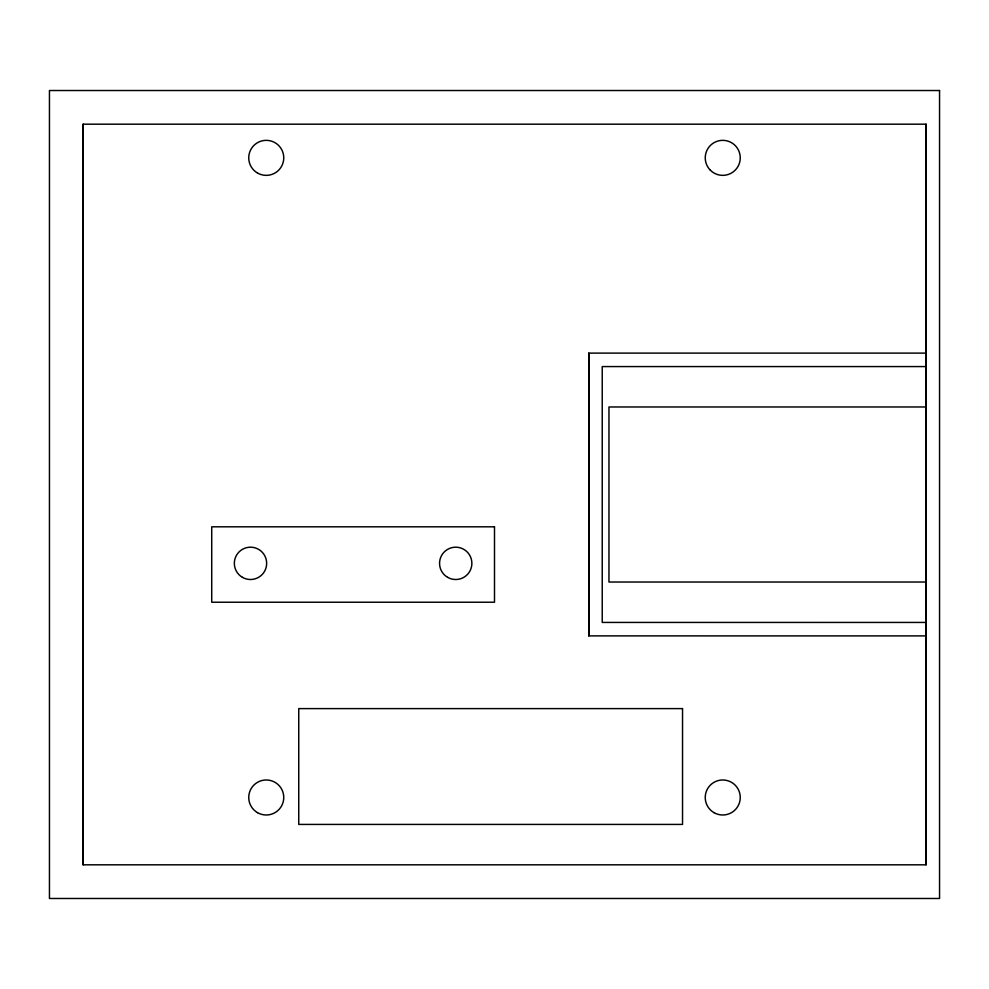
<?xml version="1.0" encoding="UTF-8"?>
<svg xmlns="http://www.w3.org/2000/svg" width="989" height="989" viewBox="0 0 989 989"><rect width="100%" height="100%" fill="white"/><g stroke="black" fill="none" stroke-linecap="round" stroke-linejoin="round"><path stroke-width="1.48" d="M83.113 864.819L83.113 124.181L926.087 124.181L926.087 864.819L83.113 864.819L83.113 124.181M926.087 635.902L588.764 635.89L588.764 353.11L926.087 353.11M926.087 864.819L926.087 124.181M926.087 366.573L602.227 366.573L602.227 622.427L926.087 622.44M926.087 406.974L608.964 406.974L608.964 582.027L926.087 582.027M588.764 353.11L588.764 635.89M939.55 90.518L49.45 90.518L49.45 898.482L939.55 898.482L939.55 90.518M494.5 526.816L211.72 526.816L211.72 602.227L494.5 602.227L494.5 526.816M682.534 708.606L298.752 708.606L298.752 824.418L682.534 824.418L682.534 708.606M257.499 173.013A17.505 17.505 0 0 0 283.756 157.857A17.505 17.505 0 0 0 257.499 142.688A17.505 17.505 0 0 0 257.499 173.013M710.374 170.232A17.505 17.505 0 0 0 739.661 162.381A17.505 17.505 0 0 0 718.212 140.945A17.505 17.505 0 0 0 710.374 170.232M257.499 812.649A17.505 17.505 0 0 0 283.756 797.48A17.505 17.505 0 0 0 257.499 782.324A17.505 17.505 0 0 0 257.499 812.649M713.996 812.649A17.505 17.505 0 0 0 740.254 797.48A17.505 17.505 0 0 0 713.996 782.324A17.505 17.505 0 0 0 713.996 812.649M447.634 577.341A16.158 16.158 0 0 0 471.877 563.347A16.158 16.158 0 0 0 447.634 549.352A16.158 16.158 0 0 0 447.634 577.341M242.416 577.341A16.158 16.158 0 0 0 266.659 563.347A16.158 16.158 0 0 0 242.416 549.352A16.158 16.158 0 0 0 242.416 577.341"/></g></svg>
